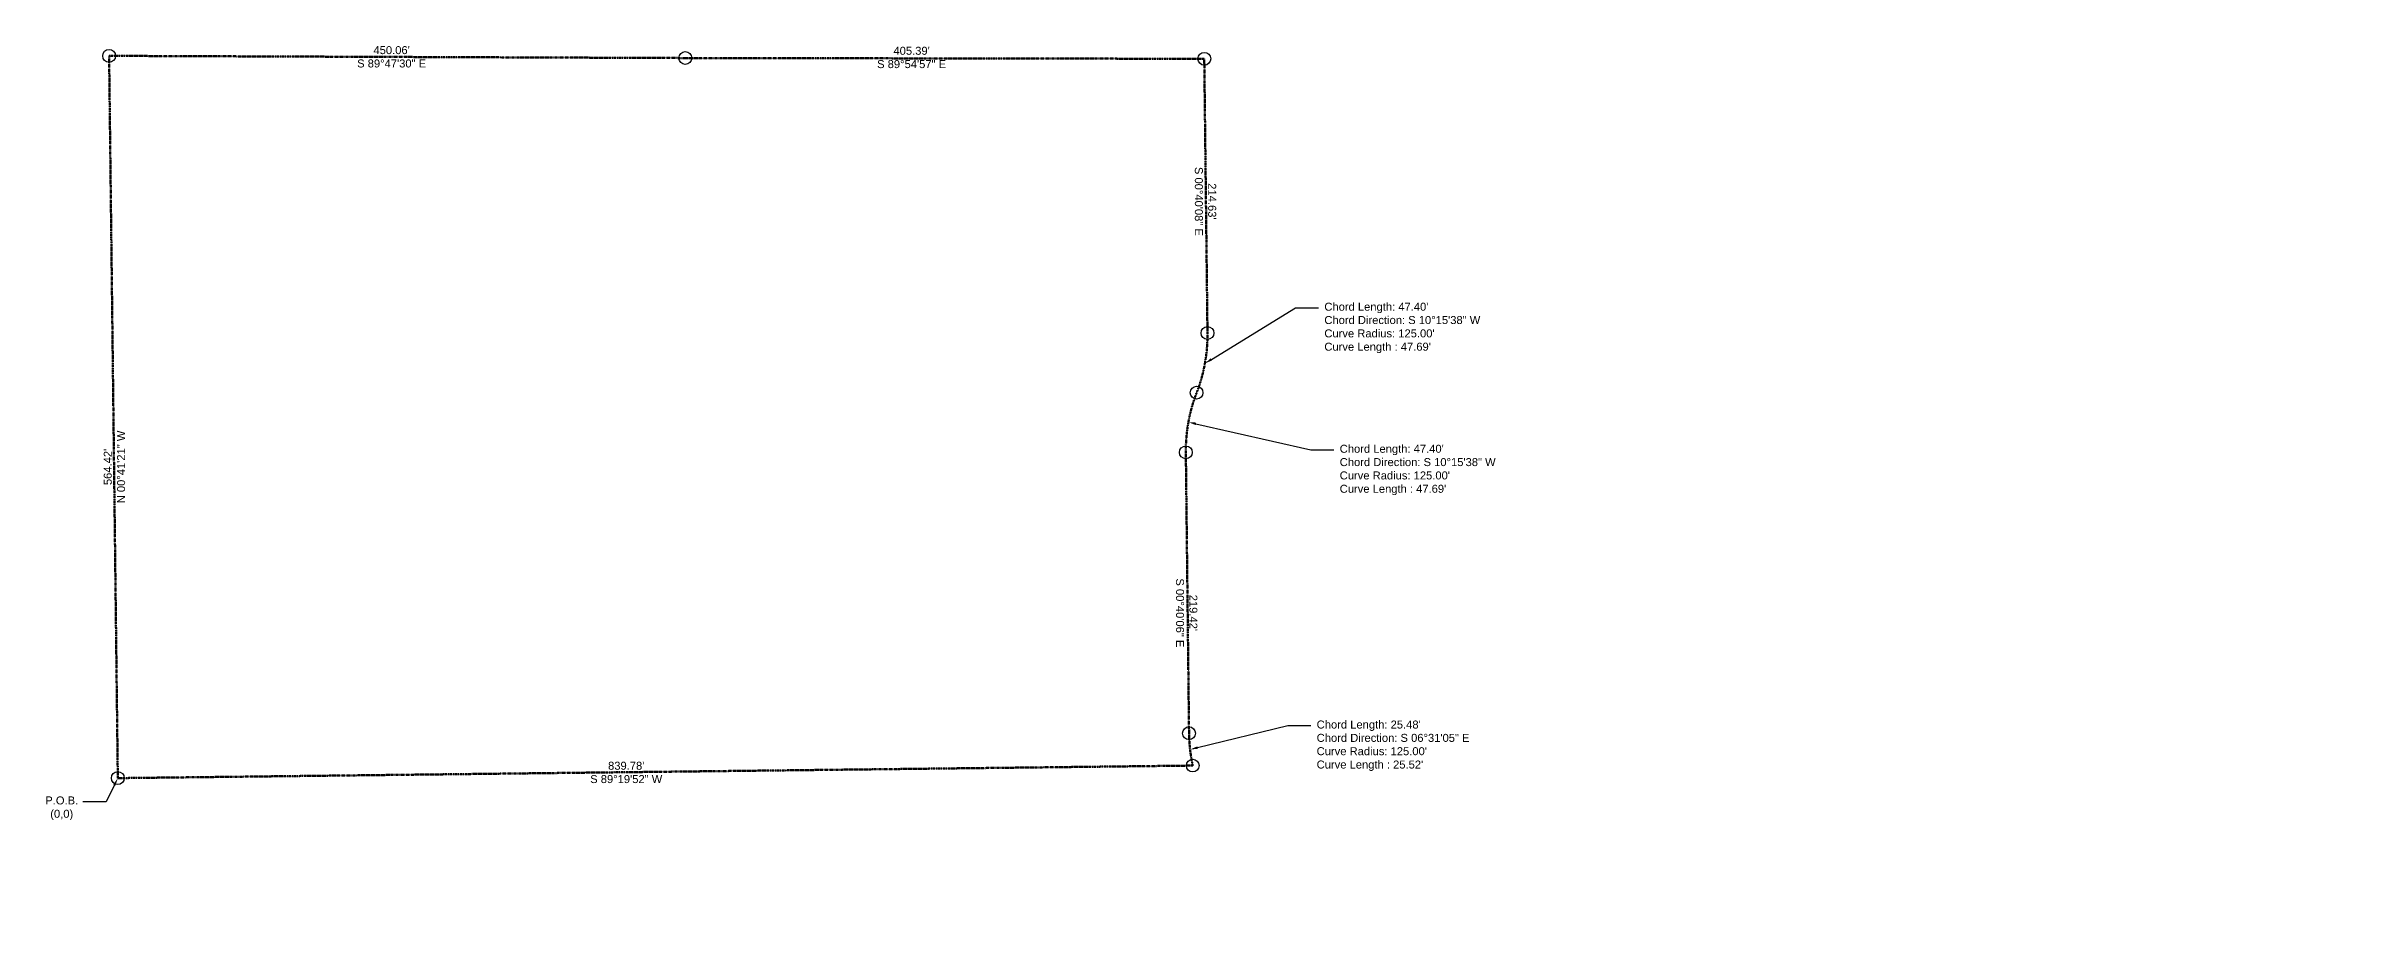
# Model space of a CAD drawing. Header units: feet. Extents: x -56 to 7137, y -109 to 572.
# Drawn here: x -56 to 1742, y -109 to 572 of the extents above; entities that cross this region are included whole.
import ezdxf
from ezdxf import colors
from ezdxf.entities.mleader import LeaderData, LeaderLine
from ezdxf.math import Vec2, Vec3

# ---------------------------------------------------------------- set-up
doc = ezdxf.new("R2010")
doc.units = ezdxf.units.FT
doc.header["$MEASUREMENT"] = 0
doc.linetypes.add('BORDER2', pattern=[0.875, 0.25, -0.125, 0.25, -0.125, 0, -0.125])
doc.layers.add('BOUNDARY', color=7, linetype='BORDER2', lineweight=90)
doc.layers.add('DIMENSION', color=5, linetype='Continuous')
doc.layers.add('ENDPOINT', color=1, linetype='Continuous')
doc.styles.add('Arial', font='arial.ttf')
doc.styles.get("Standard").update_dxf_attribs({"font": 'arial.ttf', "height": 0.25})

msp = doc.modelspace()

# ---------------------------------------------------------------- linework, layer by layer
at = {"layer": 'BOUNDARY'}
for p, q in [((0, 0), (-6.8, 564.4)), ((-6.8, 564.4), (443.3, 562.7)), ((443.3, 562.7), (848.7, 562.1)), ((848.7, 562.1), (851.2, 347.8)), ((834.3, 254.5), (836.8, 35.1)), ((839.7, 9.8), (0, 0)), ((0, 0), (0, 0)), ((0, 0), (0, 0))]:
    msp.add_line(p, q, dxfattribs=at)
for centre, start, end in [((726.2, 346.3), 338.81, 0.6689), ((959.3, 256), 158.81, 180.6689), ((961.8, 36.6), 180.6683, 192.3678)]:
    msp.add_arc(centre, 125, start, end, dxfattribs=at)
at = {"layer": 'ENDPOINT'}
for centre in [(-6.8, 564.4), (443.3, 562.7), (848.7, 562.1), (851.2, 347.8), (842.7, 301.2), (834.3, 254.5), (836.8, 35.1), (0, 0), (839.7, 9.8)]:
    msp.add_circle(centre, 5, dxfattribs=at)

# ---------------------------------------------------------------- texts
at = {"layer": 'DIMENSION', "char_height": 6.25, "attachment_point": 1}
for s, insert, width in [('\\pxqc;450.06\'\\PS 89%%D47\'30" E', (141.9, 572), 143.984), ('\\pxqc;405.39\'\\PS 89%%D54\'57" E', (584.9, 571.5), 70.358), ('\\pxqc;839.78\'\\PS 89%%D19\'52" W', (359.1, 12.8), 76.109)]:
    msp.add_mtext(s, dxfattribs=dict(at, insert=insert, width=width))
for s, insert, width, rotation in [('\\pxqc;214.63\'\\PS 00%%D40\'08" E', (858, 489), 76.666, 270), ('\\pxqc;564.42\'\\PN 00%%D41\'21" W', (-11, 203.5), 79.299, 90), ('\\pxqc;219.42\'\\PS 00%%D40\'06" E', (843.3, 163.5), 68.76, 270)]:
    msp.add_mtext(s, dxfattribs=dict(at, insert=insert, width=width, rotation=rotation))

# ---------------------------------------------------------------- leaders
at = {"layer": 'DIMENSION'}
ml = msp.add_multileader_mtext('Standard', dxfattribs=at)
ml.set_content('Chord Length: 47.40\' \\PChord Direction: S 10%%D15\'38" W\\PCurve Radius: 125.00\'\\PCurve Length : 47.69\'', color=256, style='Arial')
ml.set_leader_properties(color=256, linetype='ByLayer', lineweight=-1)
ml.build(insert=Vec2(0, 0))
ml.multileader.update_dxf_attribs({"dogleg_length": 0.36, "arrow_head_size": 6, "scale": 50})
ctx = ml.context
ctx.base_point, ctx.scale, ctx.char_height, ctx.arrow_head_size, ctx.landing_gap_size, ctx.plane_origin = Vec3(938, 367.5), 50, 6.25, 6, 4.5, Vec3(849.2, 324.1)
notes = []
notes.append((ctx, [(0, (1, 1, 0), (920, 367.5), (1, 0), 18, [(0, [(849.2, 324.1)], 0, [])])]))
ctx.mtext.insert, ctx.mtext.width, ctx.mtext.flow_direction = Vec3(942.5, 371.5), 123.882, 5
ml = msp.add_multileader_mtext('Standard', dxfattribs=at)
ml.set_content('Chord Length: 47.40\' \\PChord Direction: S 10%%D15\'38" W\\PCurve Radius: 125.00\'\\PCurve Length : 47.69\'', color=256, style='Arial')
ml.set_leader_properties(color=256, linetype='ByLayer', lineweight=-1)
ml.build(insert=Vec2(0, 0))
ml.multileader.update_dxf_attribs({"dogleg_length": 0.36, "arrow_head_size": 6, "scale": 50})
ctx = ml.context
ctx.base_point, ctx.scale, ctx.char_height, ctx.arrow_head_size, ctx.landing_gap_size, ctx.plane_origin = Vec3(950, 256.5), 50, 6.25, 6, 4.5, Vec3(836.3, 278.2)
notes.append((ctx, [(0, (1, 1, 0), (932, 256.5), (1, 0), 18, [(0, [(836.3, 278.2)], 0, [])])]))
ctx.mtext.insert, ctx.mtext.width, ctx.mtext.flow_direction = Vec3(954.5, 260.5), 123.053, 5
ml = msp.add_multileader_mtext('Standard', dxfattribs=at)
ml.set_content('Chord Length: 25.48\' \\PChord Direction: S 06%%D31\'05" E\\PCurve Radius: 125.00\'\\PCurve Length : 25.52\'', color=256, style='Arial')
ml.set_leader_properties(color=256, linetype='ByLayer', lineweight=-1)
ml.build(insert=Vec2(0, 0))
ml.multileader.update_dxf_attribs({"dogleg_length": 0.36, "arrow_head_size": 6, "scale": 50})
ctx = ml.context
ctx.base_point, ctx.scale, ctx.char_height, ctx.arrow_head_size, ctx.landing_gap_size, ctx.plane_origin = Vec3(932, 41), 50, 6.25, 6, 4.5, Vec3(837.6, 22.4)
notes.append((ctx, [(0, (1, 1, 0), (914, 41), (1, 0), 18, [(0, [(837.6, 22.4)], 0, [])])]))
ctx.mtext.insert, ctx.mtext.flow_direction = Vec3(936.5, 45), 5
ml = msp.add_multileader_mtext('Standard', dxfattribs=at)
ml.set_content('P.O.B.\\P(0,0)', color=256, style='Arial')
ml.set_leader_properties(color=256, linetype='ByLayer', lineweight=-1)
ml.build(insert=Vec2(0, 0))
ml.multileader.update_dxf_attribs({"dogleg_length": 0.36, "arrow_head_size": 6, "scale": 50})
ctx = ml.context
ctx.base_point, ctx.scale, ctx.char_height, ctx.arrow_head_size, ctx.landing_gap_size = Vec3(-60.5, -18.4), 50, 6.25, 6, 4.5
ctx.text_align_type = 1
notes.append((ctx, [(0, (1, 1, 0), (-9.2, -18.4), (-1, 0), 18, [(0, [(0, 0)], 0, [])])]))
ctx.mtext.insert, ctx.mtext.alignment, ctx.mtext.flow_direction = Vec3(-43.8, -14.3), 2, 5
for ctx, leaders in notes:
    for number, flags, end, landing, length, lines in leaders:
        leader = LeaderData()
        leader.index, (leader.has_last_leader_line, leader.has_dogleg_vector, leader.attachment_direction) = number, flags
        leader.last_leader_point, leader.dogleg_vector, leader.dogleg_length = Vec3(end), Vec3(landing), length
        for number, points, colour, breaks in lines:
            line = LeaderLine()
            line.index, line.vertices, line.color, line.breaks = number, Vec3.list(points), colors.encode_raw_color(colour), breaks
            leader.lines.append(line)
        ctx.leaders.append(leader)

doc.saveas('drawing.dxf')
